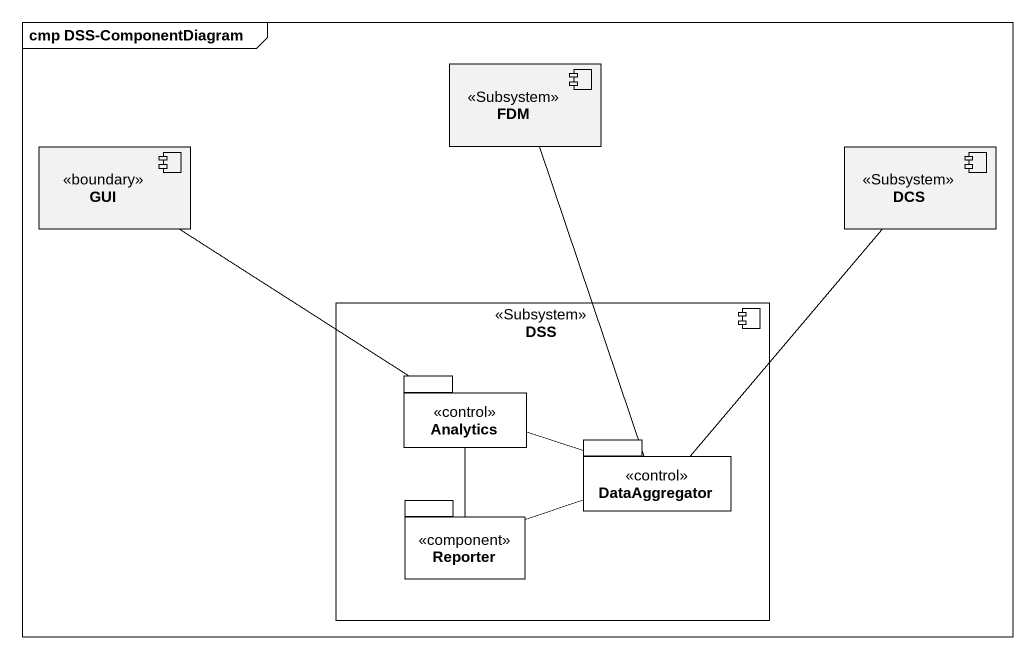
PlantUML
@startuml
mainframe cmp DSS-ComponentDiagram
component FDM <<Subsystem>>
component GUI <<boundary>>
component DCS <<Subsystem>>
component DSS <<Subsystem>> {
  package Analytics <<control>> {
  }
  package DataAggregator <<control>> {
  }
  package Reporter <<component>> {
  }
}
GUI -- Analytics
DataAggregator -up- FDM
DataAggregator -up- DCS
DataAggregator -left- Analytics
DataAggregator -left- Reporter
Reporter -up- Analytics
@enduml
